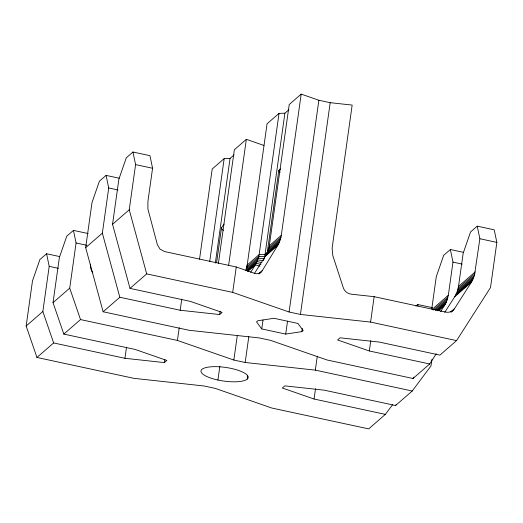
<?xml version="1.0" encoding="UTF-8"?>
<svg xmlns="http://www.w3.org/2000/svg" width="523" height="523" viewBox="0 0 523 523"><rect width="100%" height="100%" fill="white"/><g stroke="black" fill="none" stroke-linecap="round" stroke-linejoin="round"><path stroke-width="0.78" d="M392.577 404.737L385.366 414.379L368.676 428.893L271.757 408.025L215.345 388.419L204.022 385.981L133.862 378.332L36.95 357.457L26.15 326.025L32.498 280.851L39.885 259.558L46.567 253.753L59.694 256.577M88.112 233.539L73.442 230.382L66.767 236.187L59.374 257.479L53.026 302.66L63.826 334.092L135.124 349.442L166.837 360.465L164.379 362.602L124.945 358.301L53.64 342.944L42.847 311.512L49.195 266.338L46.567 253.753M431.893 359.484L430.985 365.937L412.242 391.008L315.33 370.14L245.176 362.485L233.846 360.046L177.434 340.447L80.522 319.573L69.722 288.14L76.07 242.966L73.442 230.382M436.221 353.777L429.697 363.982L413.007 378.495L327.012 359.974L270.6 340.375L259.277 337.936L189.117 330.281L103.129 311.767L85.667 247.66L92.015 202.486L99.403 181.193L106.084 175.388L119.211 178.212M429.697 363.982L369.323 350.979L337.61 339.957L340.068 337.819L379.508 342.12L439.882 355.124L456.572 340.61L490.502 287.572L496.85 242.397L494.222 229.813L477.238 226.152L479.866 238.736L474.426 275.543L471.413 282.23L454.507 308.655C452.702 311.492 449.1 312.839 445.851 312.12L374.154 296.678L351.469 294.207C347.932 293.821 344.565 291.514 343.408 288.075L332.798 255.538L332.131 248.111L352.162 105.084L330.19 102.685L318.867 100.246L301.196 94.107L281.041 237.109L278.667 243.881L262.298 270.607C260.755 273.241 257.349 274.385 254.505 273.326L236.259 266.985L164.568 251.55L160.025 249.118L157.364 244.666L147.898 208.971L147.911 201.42L152.572 168.262L149.944 155.677L132.96 152.016L126.278 157.822L118.891 179.121L112.543 224.295L130.005 288.395L190.379 301.398L222.092 312.414L219.634 314.552L180.2 310.25L119.826 297.254L102.358 233.147L108.712 187.973L106.084 175.388M456.572 340.61L370.585 322.09L300.431 314.441L289.101 312.002L232.689 292.396L146.702 273.882L129.24 209.775L135.588 164.601L132.96 152.016M124.945 358.301L126.507 347.18M164.379 362.602L164.817 359.458M180.2 310.25L181.762 299.136M177.434 340.447L179.219 327.738M199.531 259.218L212.207 169.007L224.184 158.593L230.048 158.41L234.088 154.893M209.69 261.696L224.184 158.593M215.332 263.108L230.048 158.41M216.614 262.546L221.497 227.806L224.119 224.034M218.405 263.311L234.363 149.741L246.34 139.327L264.004 145.466M219.634 314.552L220.085 311.342M228.564 265.789L246.34 139.327M217.921 380.038L219.85 366.29M232.689 292.396L236.259 266.985M233.846 360.046L237.252 335.844M246.771 268.083L267.063 123.788L279.04 113.373L284.904 113.19L288.951 109.673M279.04 113.373L258.878 256.381L256.335 263.298L250.641 272.326M245.176 362.485L248.804 336.668M247.248 379.11A23.829 6.884 8 0 0 219.052 366.767A23.829 6.884 8 0 0 207.487 376.822A23.829 6.884 8 0 0 247.248 379.11L247.693 375.919M284.904 113.19L265.056 254.433L263.716 259.983M267.057 253.864L278.792 170.55L280.635 168.949M254.322 273.634L266.521 254.446L269.057 247.529L289.226 104.522L301.196 94.107M261.755 328.928L256.531 321.893L257.872 320.73L273.993 318.291L297.947 323.449L303.17 330.484L301.836 331.647L285.715 334.086L261.755 328.928L263.004 320.056M285.715 334.086L287.526 321.181M289.101 312.002L318.867 100.246M300.431 314.441L330.19 102.685M301.836 331.647L302.287 328.424M315.33 370.14L317.226 356.64M385.366 414.379L314.068 399.023L315.519 388.7M370.585 322.09L374.154 296.678M369.323 350.979L370.774 340.656M431.743 308.975L436.293 276.621L443.681 255.329L450.362 249.523L463.483 252.348M440.634 311.701L446.276 302.379L448.329 295.266L452.983 262.108L450.362 249.523M444.753 312.329L454.716 296.744L457.161 291.821L458.508 286.414L463.169 253.256L470.556 231.957L477.238 226.152M263.494 260.663L257.852 259.944L245.81 270.411L247.222 264.958L259.199 254.544L265.056 254.433L267.273 252.504M413.007 378.495L413.876 377.135M314.068 399.023L282.355 388.007L284.813 385.869L324.253 390.171L395.551 405.521L396.512 404.24M85.667 247.66L102.358 233.147M112.543 224.295L129.24 209.775M26.15 326.025L42.847 311.512M53.026 302.66L69.722 288.14M36.95 357.457L53.64 342.944M63.826 334.092L80.522 319.573M103.129 311.767L119.826 297.254M130.005 288.395L146.702 273.882M269.384 245.686L281.354 235.278M246.895 266.802L258.878 256.381L264.69 256.505L266.946 254.544M269.057 247.529L281.041 237.109M246.425 268.626L258.427 258.185L264.161 258.61M268.606 249.334L280.609 238.9M268.031 251.092L280.067 240.626M246.882 270.587L257.153 261.65L261.892 262.513M267.338 252.799L279.419 242.293M247.229 271.221L256.335 263.298L260.957 264.396M266.521 254.446L278.667 243.881M248.079 271.247L255.407 264.873L259.931 266.142M265.592 256.022L277.811 245.392M258.748 273.699L262.298 270.607M259.029 273.791L260.232 272.745M258.99 273.882L261.369 271.81M415.896 306.099L417.72 304.517L432.39 307.674M432.227 309.263L448.329 295.266M458.508 286.414L475.204 271.901M433.096 310.067L448.002 297.11M458.187 288.258L474.877 273.738M435.031 309.799L447.551 298.914M457.736 290.056L474.426 275.543M435.646 310.525L446.975 300.673M457.161 291.821L473.851 277.301M437.339 310.152L446.276 302.379M456.461 293.527L473.158 279.007M437.712 310.767L445.465 304.026M455.644 295.168L472.341 280.655M438.575 310.786L444.537 305.602M454.716 296.744L471.413 282.23M450.931 311.767L454.507 308.655M451.042 312.009L452.238 310.969M451.107 312.009L453.493 309.93M395.551 405.521L412.242 391.008M135.588 164.601L152.572 168.262M479.866 238.736L496.85 242.397M108.712 187.973L117.976 189.967M452.983 262.108L462.254 264.102M76.07 242.966L86.877 245.294M49.195 266.338L58.458 268.332M278.792 170.55L280.112 172.322M221.497 227.806L221.876 228.917A23.829 6.884 8 0 0 223.406 230.408M417.72 304.517L418.047 306.092M92.787 272.849A11.911 11.061 49 0 1 90.597 264.148"/></g></svg>
